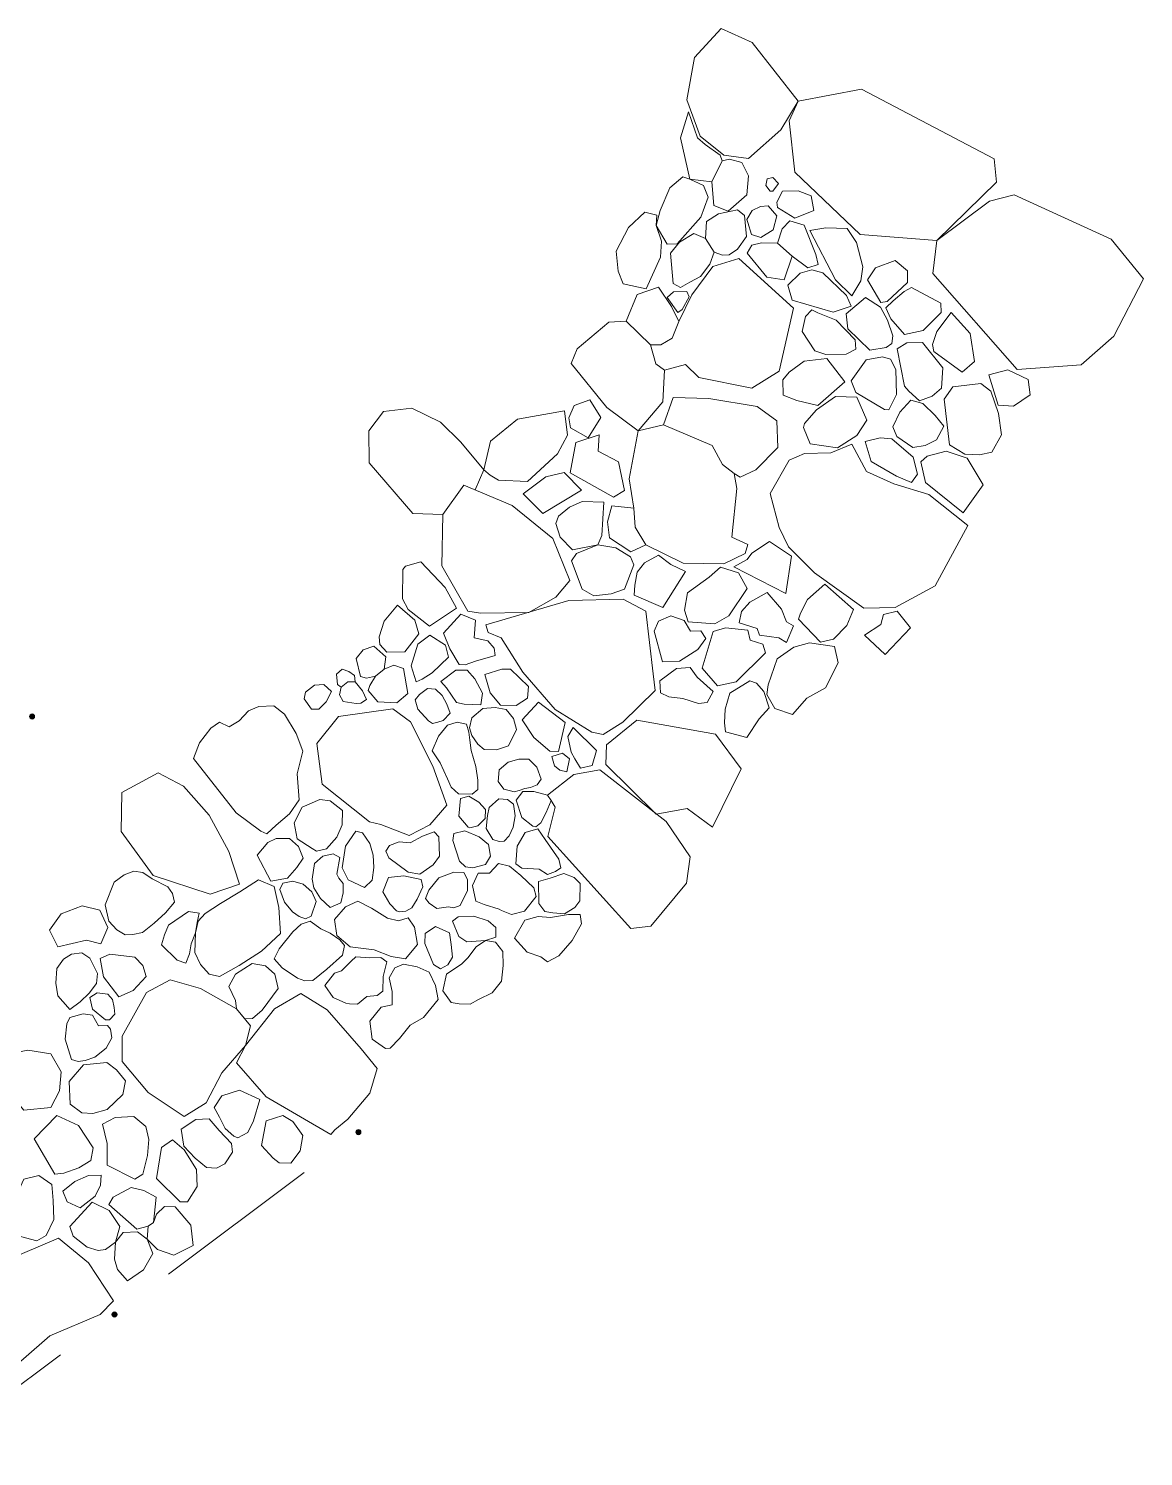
# Model space of a CAD drawing. Header units: metres. Extents: x -10443 to -4073, y -33280 to -26846.
# Drawn here: x -7345.62 to -7342.329, y -29053.8 to -29049.586 of the extents above; entities that cross this region are included whole.
import ezdxf

# ---------------------------------------------------------------- set-up
doc = ezdxf.new("R2010")
doc.units = ezdxf.units.M
doc.header["$MEASUREMENT"] = 0
doc.linetypes.add('CONTINUOUS_1', pattern=[0])
doc.linetypes.add('CONTINUOUS_2', pattern=[0])
doc.layers.add('園路', color=241, linetype='CONTINUOUS_2', lineweight=18)
doc.layers.add('石', color=241, linetype='CONTINUOUS_2', lineweight=18)

msp = doc.modelspace()

# ---------------------------------------------------------------- hatches: boundary and pattern name
at = {"layer": '園路', "linetype": 'CONTINUOUS_1', "lineweight": 18}
for points in [[(-7345.6018, -29051.6163, 1), (-7345.6168, -29051.6163, 1)], [(-7344.6388, -29052.8428, 1), (-7344.6538, -29052.8428, 1)], [(-7345.3586, -29053.3811, 1), (-7345.3736, -29053.3811, 1)]]:
    msp.add_hatch(color=256, dxfattribs=at).paths.add_polyline_path(points, flags=0)

# ---------------------------------------------------------------- linework, layer by layer
for p, q in [((-7344.806, -29052.9622), (-7345.2064, -29053.2617)), ((-7345.5258, -29053.5005), (-7345.9262, -29053.7999))]:
    msp.add_line(p, q, dxfattribs=at)
for centre in [(-7345.6093, -29051.6163), (-7344.6463, -29052.8428), (-7345.3661, -29053.3811)]:
    msp.add_circle(centre, 0.0075, dxfattribs=at)
at = {"layer": '石', "linetype": 'CONTINUOUS_2', "lineweight": 18, "flags": 128}
for points in [[(-7343.6544, -29049.6714), (-7343.5752, -29049.5861), (-7343.484, -29049.6274), (-7343.348, -29049.8007), (-7343.3998, -29049.885), (-7343.4952, -29049.9698), (-7343.5678, -29049.96), (-7343.6371, -29049.9035), (-7343.6765, -29049.7967), (-7343.6544, -29049.6714)], [(-7343.348, -29049.8007), (-7343.3754, -29049.8587), (-7343.3578, -29050.0094), (-7343.165, -29050.1943), (-7342.9393, -29050.2112), (-7342.7626, -29050.0398), (-7342.7696, -29049.9703), (-7343.1612, -29049.7648), (-7343.348, -29049.8007)], [(-7343.6718, -29049.8322), (-7343.6961, -29049.9081), (-7343.668, -29050.0301), (-7343.6027, -29050.0381), (-7343.5728, -29049.9764), (-7343.5784, -29049.9593), (-7343.6229, -29049.9287), (-7343.6456, -29049.9083), (-7343.6718, -29049.8322)], [(-7343.6027, -29050.0381), (-7343.5971, -29050.1084), (-7343.5552, -29050.1246), (-7343.4998, -29050.0771), (-7343.4949, -29050.0206), (-7343.5142, -29049.9813), (-7343.5515, -29049.9718), (-7343.5728, -29049.9764)], [(-7343.7674, -29050.1676), (-7343.7352, -29050.2222), (-7343.7055, -29050.2214), (-7343.6354, -29050.1427), (-7343.6137, -29050.0836), (-7343.6278, -29050.0494), (-7343.668, -29050.0301), (-7343.6888, -29050.0241), (-7343.7269, -29050.0561), (-7343.7555, -29050.123), (-7343.7674, -29050.1676)], [(-7343.4307, -29050.0662), (-7343.4227, -29050.0658), (-7343.4067, -29050.0433), (-7343.4234, -29050.0259), (-7343.44, -29050.0294), (-7343.4441, -29050.0495), (-7343.4307, -29050.0662)], [(-7343.4094, -29050.1142), (-7343.3579, -29050.1457), (-7343.302, -29050.1232), (-7343.3096, -29050.0793), (-7343.3485, -29050.0645), (-7343.3946, -29050.0661), (-7343.4115, -29050.0985), (-7343.4094, -29050.1142)], [(-7343.4969, -29050.1588), (-7343.486, -29050.1943), (-7343.4586, -29050.2027), (-7343.4225, -29050.1801), (-7343.4117, -29050.1389), (-7343.4368, -29050.109), (-7343.4598, -29050.1115), (-7343.4843, -29050.123), (-7343.4996, -29050.1498), (-7343.4969, -29050.1588)], [(-7342.9393, -29050.2112), (-7342.9507, -29050.3092), (-7342.7025, -29050.5923), (-7342.5129, -29050.5781), (-7342.4172, -29050.4942), (-7342.3294, -29050.3251), (-7342.4247, -29050.2072), (-7342.7112, -29050.0764), (-7342.7839, -29050.0951), (-7342.9393, -29050.2112)], [(-7343.8644, -29050.339), (-7343.7974, -29050.354), (-7343.7551, -29050.2609), (-7343.752, -29050.2133), (-7343.7674, -29050.1676), (-7343.7659, -29050.1369), (-7343.8004, -29050.1282), (-7343.8493, -29050.1735), (-7343.8851, -29050.2433), (-7343.8794, -29050.3024), (-7343.8644, -29050.339)], [(-7343.6215, -29050.2054), (-7343.6188, -29050.1556), (-7343.5832, -29050.1327), (-7343.5277, -29050.1211), (-7343.5064, -29050.1381), (-7343.5009, -29050.1996), (-7343.527, -29050.2373), (-7343.5518, -29050.2539), (-7343.5721, -29050.2546), (-7343.596, -29050.2458)], [(-7343.3665, -29050.2576), (-7343.3198, -29050.2922), (-7343.289, -29050.2821), (-7343.2959, -29050.2533), (-7343.331, -29050.1665), (-7343.3734, -29050.1534), (-7343.396, -29050.1771), (-7343.4093, -29050.2197)], [(-7343.7174, -29050.3382), (-7343.7255, -29050.2487), (-7343.6988, -29050.2168), (-7343.6567, -29050.1909), (-7343.6215, -29050.2054), (-7343.596, -29050.2458), (-7343.6088, -29050.2817), (-7343.637, -29050.3179), (-7343.6681, -29050.3346), (-7343.6957, -29050.3504), (-7343.7174, -29050.3382)], [(-7343.1904, -29050.3753), (-7343.2383, -29050.3275), (-7343.3135, -29050.1817), (-7343.2667, -29050.1739), (-7343.2037, -29050.1759), (-7343.1766, -29050.2176), (-7343.1572, -29050.2893), (-7343.1634, -29050.3307), (-7343.1904, -29050.3753)], [(-7343.4991, -29050.2494), (-7343.4412, -29050.3202), (-7343.3897, -29050.3273), (-7343.3665, -29050.2576), (-7343.4093, -29050.2197), (-7343.4562, -29050.2181), (-7343.485, -29050.225), (-7343.4991, -29050.2494)], [(-7343.7426, -29050.5946), (-7343.6804, -29050.577), (-7343.6411, -29050.6163), (-7343.4849, -29050.6471), (-7343.4045, -29050.5969), (-7343.3626, -29050.4109), (-7343.5232, -29050.2645), (-7343.6005, -29050.2885), (-7343.6624, -29050.3719), (-7343.7001, -29050.4506)], [(-7343.1046, -29050.3947), (-7343.1437, -29050.3281), (-7343.1206, -29050.292), (-7343.0618, -29050.2709), (-7343.0252, -29050.3009), (-7343.0259, -29050.335), (-7343.0855, -29050.3913), (-7343.1046, -29050.3947)], [(-7343.3789, -29050.3434), (-7343.3657, -29050.3873), (-7343.2449, -29050.4226), (-7343.1921, -29050.405), (-7343.2056, -29050.3739), (-7343.2758, -29050.3072), (-7343.3083, -29050.2983), (-7343.3425, -29050.3082), (-7343.3789, -29050.3434)], [(-7343.8563, -29050.4497), (-7343.8238, -29050.3706), (-7343.7603, -29050.3488), (-7343.7218, -29050.406), (-7343.7001, -29050.4506), (-7343.7198, -29050.5001), (-7343.7539, -29050.5193), (-7343.7838, -29050.5193)], [(-7343.7039, -29050.4242), (-7343.7347, -29050.38), (-7343.7167, -29050.3628), (-7343.6774, -29050.3622), (-7343.6696, -29050.3777), (-7343.6905, -29050.4152), (-7343.7039, -29050.4242)], [(-7343.0894, -29050.4103), (-7343.0751, -29050.4423), (-7343.0348, -29050.4891), (-7342.9791, -29050.4769), (-7342.926, -29050.424), (-7342.9276, -29050.396), (-7343.0141, -29050.3503), (-7343.0356, -29050.3621), (-7343.0677, -29050.39), (-7343.0894, -29050.4103)], [(-7343.0883, -29050.5277), (-7343.1367, -29050.5349), (-7343.2019, -29050.4722), (-7343.2065, -29050.428), (-7343.1499, -29050.3794), (-7343.1057, -29050.4083), (-7343.0852, -29050.4466), (-7343.0693, -29050.4929), (-7343.0724, -29050.5154), (-7343.0883, -29050.5277)], [(-7344.0001, -29050.5311), (-7344.0184, -29050.5748), (-7343.9128, -29050.7044), (-7343.8205, -29050.7732), (-7343.7481, -29050.6872), (-7343.7426, -29050.5946), (-7343.7682, -29050.5753), (-7343.7838, -29050.5193), (-7343.8563, -29050.4497), (-7343.907, -29050.453), (-7344.0001, -29050.5311)], [(-7343.3362, -29050.4804), (-7343.2994, -29050.5374), (-7343.267, -29050.548), (-7343.2063, -29050.5473), (-7343.1777, -29050.5327), (-7343.1804, -29050.5051), (-7343.2359, -29050.4465), (-7343.2903, -29050.4246), (-7343.3084, -29050.4162), (-7343.3264, -29050.436), (-7343.3362, -29050.4804)], [(-7342.9475, -29050.5389), (-7342.8648, -29050.5999), (-7342.828, -29050.569), (-7342.8412, -29050.4858), (-7342.8964, -29050.4238), (-7342.9389, -29050.4799), (-7342.9517, -29050.5189), (-7342.9475, -29050.5389)], [(-7343.0342, -29050.6415), (-7343.0561, -29050.5311), (-7343.0272, -29050.5131), (-7342.9819, -29050.5128), (-7342.921, -29050.5873), (-7342.9254, -29050.6476), (-7342.953, -29050.6708), (-7342.9901, -29050.6846), (-7343.0218, -29050.6562), (-7343.0342, -29050.6415)], [(-7343.3932, -29050.6225), (-7343.3927, -29050.6681), (-7343.3519, -29050.6842), (-7343.2906, -29050.6987), (-7343.2104, -29050.6282), (-7343.2636, -29050.5598), (-7343.3303, -29050.5676), (-7343.3753, -29050.6001), (-7343.3932, -29050.6225)], [(-7343.0935, -29050.7103), (-7343.1779, -29050.6597), (-7343.192, -29050.6254), (-7343.1473, -29050.5638), (-7343.0993, -29050.5549), (-7343.0755, -29050.5621), (-7343.0605, -29050.5925), (-7343.0577, -29050.6656), (-7343.0805, -29050.7109), (-7343.0935, -29050.7103)], [(-7342.758, -29050.6973), (-7342.7861, -29050.6077), (-7342.7293, -29050.593), (-7342.6694, -29050.6213), (-7342.664, -29050.667), (-7342.713, -29050.7003), (-7342.758, -29050.6973)], [(-7342.9015, -29050.8145), (-7342.9171, -29050.6799), (-7342.8917, -29050.6429), (-7342.8097, -29050.6338), (-7342.7801, -29050.656), (-7342.7576, -29050.7221), (-7342.7487, -29050.7852), (-7342.777, -29050.8357), (-7342.8136, -29050.8444), (-7342.8562, -29050.8424), (-7342.9015, -29050.8145)], [(-7344.0203, -29050.7643), (-7343.9682, -29050.7939), (-7343.931, -29050.7334), (-7343.9635, -29050.6821), (-7344.0099, -29050.698), (-7344.0251, -29050.7348), (-7344.0203, -29050.7643)], [(-7343.7457, -29050.7554), (-7343.7176, -29050.6753), (-7343.6119, -29050.6777), (-7343.4693, -29050.7015), (-7343.4116, -29050.7442), (-7343.4087, -29050.8224), (-7343.4737, -29050.8885), (-7343.5195, -29050.9101), (-7343.5373, -29050.8989)], [(-7343.3322, -29050.7637), (-7343.313, -29050.8115), (-7343.232, -29050.8231), (-7343.1748, -29050.7866), (-7343.1457, -29050.7413), (-7343.1757, -29050.6743), (-7343.2382, -29050.6723), (-7343.2946, -29050.7112), (-7343.3295, -29050.752), (-7343.3322, -29050.7637)], [(-7343.0098, -29050.8221), (-7343.0574, -29050.7898), (-7343.0686, -29050.7615), (-7343.0486, -29050.718), (-7343.0156, -29050.6824), (-7342.9805, -29050.6923), (-7342.9444, -29050.7279), (-7342.9181, -29050.7593), (-7342.9404, -29050.8), (-7342.9735, -29050.8168), (-7343.0098, -29050.8221)], [(-7344.3967, -29051.02), (-7344.4853, -29051.0176), (-7344.6145, -29050.8679), (-7344.6158, -29050.7736), (-7344.5723, -29050.7159), (-7344.4888, -29050.7059), (-7344.4041, -29050.7479), (-7344.3439, -29050.807), (-7344.276, -29050.8879), (-7344.3017, -29050.9474)], [(-7344.276, -29050.8879), (-7344.2566, -29050.8034), (-7344.1764, -29050.7392), (-7344.0381, -29050.7143), (-7344.0296, -29050.7857), (-7344.0583, -29050.8413), (-7344.1469, -29050.9229), (-7344.2331, -29050.9188), (-7344.2574, -29050.9036), (-7344.276, -29050.8879)], [(-7344.0041, -29050.8073), (-7344.0211, -29050.8969), (-7343.8929, -29050.9685), (-7343.8611, -29050.9491), (-7343.8782, -29050.865), (-7343.9386, -29050.8329), (-7343.9356, -29050.7854), (-7344.0041, -29050.8073)], [(-7343.8205, -29050.7732), (-7343.8467, -29050.9145), (-7343.8338, -29051.0016), (-7343.8296, -29051.0577), (-7343.7976, -29051.1095), (-7343.6875, -29051.1642), (-7343.5675, -29051.1661), (-7343.5044, -29051.1352), (-7343.497, -29051.1091), (-7343.5446, -29051.0873), (-7343.5292, -29050.9434), (-7343.5373, -29050.8989), (-7343.572, -29050.8725), (-7343.6019, -29050.8169), (-7343.7457, -29050.7554), (-7343.8205, -29050.7732)], [(-7343.3752, -29050.8595), (-7343.4312, -29050.9583), (-7343.4041, -29051.0581), (-7343.3771, -29051.1155), (-7343.3005, -29051.1927), (-7343.1546, -29051.2964), (-7343.0621, -29051.2943), (-7342.9438, -29051.2303), (-7342.8476, -29051.053), (-7342.9625, -29050.9609), (-7343.0662, -29050.9301), (-7343.1462, -29050.8936), (-7343.1904, -29050.8128), (-7343.2516, -29050.8382), (-7343.3299, -29050.8404), (-7343.3752, -29050.8595)], [(-7343.1502, -29050.8043), (-7343.1332, -29050.8633), (-7343.0585, -29050.9074), (-7343.0139, -29050.9255), (-7342.9965, -29050.9014), (-7343.0085, -29050.8508), (-7343.0716, -29050.7969), (-7343.1066, -29050.7938), (-7343.1502, -29050.8043)], [(-7342.9864, -29050.8647), (-7342.973, -29050.9257), (-7342.8612, -29051.0152), (-7342.8021, -29050.9321), (-7342.8499, -29050.8539), (-7342.9119, -29050.8336), (-7342.9679, -29050.8481), (-7342.9864, -29050.8647)], [(-7344.1597, -29050.9588), (-7344.1022, -29051.0174), (-7343.988, -29050.9488), (-7344.0392, -29050.8965), (-7344.0927, -29050.9089), (-7344.1597, -29050.9588)], [(-7344.3236, -29051.3051), (-7344.4003, -29051.1715), (-7344.3967, -29051.02), (-7344.3352, -29050.9332), (-7344.1926, -29050.9937), (-7344.0723, -29051.0907), (-7344.0226, -29051.2153), (-7344.0633, -29051.2641), (-7344.143, -29051.309), (-7344.2856, -29051.3113), (-7344.3236, -29051.3051)], [(-7344.0632, -29051.0464), (-7344.0508, -29051.0873), (-7344.0142, -29051.1247), (-7343.9393, -29051.1095), (-7343.9274, -29051.0822), (-7343.9222, -29050.9836), (-7343.9857, -29050.9814), (-7344.0231, -29050.9981), (-7344.0556, -29051.0254), (-7344.0632, -29051.0464)], [(-7343.9052, -29051.0887), (-7343.8422, -29051.1301), (-7343.7976, -29051.1095), (-7343.8296, -29051.0577), (-7343.8338, -29051.0016), (-7343.8986, -29050.9942), (-7343.9108, -29051.0421), (-7343.9052, -29051.0887)], [(-7343.9855, -29051.2404), (-7344.0175, -29051.1573), (-7344.0025, -29051.1353), (-7343.9393, -29051.1095), (-7343.8866, -29051.1187), (-7343.8427, -29051.1447), (-7343.8334, -29051.1683), (-7343.8608, -29051.2405), (-7343.9002, -29051.2547), (-7343.9513, -29051.2599), (-7343.9855, -29051.2404)], [(-7343.5379, -29051.1748), (-7343.3847, -29051.2537), (-7343.3677, -29051.143), (-7343.4328, -29051.1003), (-7343.4848, -29051.1344), (-7343.4984, -29051.1532), (-7343.5379, -29051.1748)], [(-7344.515, -29051.1821), (-7344.5163, -29051.2691), (-7344.4997, -29051.3001), (-7344.4362, -29051.3495), (-7344.3564, -29051.2962), (-7344.3898, -29051.2352), (-7344.4617, -29051.1594), (-7344.5073, -29051.1725), (-7344.515, -29051.1821)], [(-7343.8327, -29051.2578), (-7343.7482, -29051.2948), (-7343.6808, -29051.1879), (-7343.724, -29051.1676), (-7343.7604, -29051.1405), (-7343.8016, -29051.1625), (-7343.824, -29051.1908), (-7343.8307, -29051.2289), (-7343.8327, -29051.2578)], [(-7343.6733, -29051.3366), (-7343.5947, -29051.3429), (-7343.5528, -29051.3193), (-7343.499, -29051.2385), (-7343.5245, -29051.1919), (-7343.5772, -29051.1753), (-7343.6111, -29051.2048), (-7343.6749, -29051.2511), (-7343.684, -29051.3027), (-7343.6733, -29051.3366)], [(-7343.3475, -29051.3292), (-7343.2823, -29051.397), (-7343.2445, -29051.3884), (-7343.2045, -29051.3475), (-7343.185, -29051.3008), (-7343.2701, -29051.2255), (-7343.3208, -29051.2712), (-7343.3419, -29051.3109), (-7343.3475, -29051.3292)], [(-7344.5626, -29051.4268), (-7344.5095, -29051.4251), (-7344.4679, -29051.3724), (-7344.4797, -29051.3321), (-7344.5305, -29051.2878), (-7344.5705, -29051.335), (-7344.5848, -29051.3815), (-7344.5828, -29051.4039), (-7344.5626, -29051.4268)], [(-7344.2637, -29051.368), (-7344.2252, -29051.3838), (-7344.1606, -29051.4858), (-7344.0654, -29051.5955), (-7343.9571, -29051.6628), (-7343.9235, -29051.6691), (-7343.8662, -29051.6326), (-7343.7708, -29051.5394), (-7343.7758, -29051.4907), (-7343.7976, -29051.3058), (-7343.8645, -29051.2698), (-7344.0249, -29051.2736), (-7344.2697, -29051.3457), (-7344.2637, -29051.368)], [(-7343.5221, -29051.3396), (-7343.4689, -29051.3568), (-7343.4627, -29051.3767), (-7343.4059, -29051.3845), (-7343.3831, -29051.3979), (-7343.3617, -29051.3485), (-7343.3823, -29051.3365), (-7343.3978, -29051.2992), (-7343.4397, -29051.2506), (-7343.4906, -29051.2786), (-7343.5157, -29051.306), (-7343.5221, -29051.3396)], [(-7344.3952, -29051.3708), (-7344.3436, -29051.3142), (-7344.3003, -29051.3324), (-7344.3041, -29051.3837), (-7344.2643, -29051.3929), (-7344.2457, -29051.415), (-7344.2426, -29051.4361), (-7344.301, -29051.4531), (-7344.3316, -29051.464), (-7344.3493, -29051.4629), (-7344.3761, -29051.4169), (-7344.3952, -29051.3708)], [(-7343.7491, -29051.4547), (-7343.7737, -29051.3643), (-7343.7608, -29051.3347), (-7343.7242, -29051.3196), (-7343.6849, -29051.3328), (-7343.666, -29051.364), (-7343.6358, -29051.3638), (-7343.6213, -29051.3862), (-7343.6446, -29051.4183), (-7343.6983, -29051.4529), (-7343.7491, -29051.4547)], [(-7343.1527, -29051.3758), (-7343.0917, -29051.4335), (-7343.0165, -29051.3547), (-7343.056, -29051.3051), (-7343.0967, -29051.3152), (-7343.1044, -29051.3447), (-7343.1527, -29051.3758)], [(-7344.4762, -29051.5135), (-7344.4903, -29051.4667), (-7344.4705, -29051.4029), (-7344.4352, -29051.3764), (-7344.3894, -29051.406), (-7344.3799, -29051.441), (-7344.4289, -29051.4874), (-7344.4579, -29051.5065), (-7344.4762, -29051.5135)], [(-7343.6318, -29051.4735), (-7343.5862, -29051.5253), (-7343.5311, -29051.5136), (-7343.4444, -29051.4284), (-7343.4524, -29051.4026), (-7343.4896, -29051.3908), (-7343.4966, -29051.3612), (-7343.5632, -29051.3542), (-7343.5996, -29051.3658), (-7343.6318, -29051.4735)], [(-7344.64, -29051.498), (-7344.653, -29051.445), (-7344.6326, -29051.4195), (-7344.6009, -29051.4086), (-7344.5649, -29051.4402), (-7344.5698, -29051.4768), (-7344.5955, -29051.4973), (-7344.6228, -29051.5035), (-7344.64, -29051.498)], [(-7343.4409, -29051.5511), (-7343.4173, -29051.5931), (-7343.3652, -29051.6101), (-7343.3229, -29051.562), (-7343.2678, -29051.5315), (-7343.2306, -29051.4574), (-7343.2412, -29051.4097), (-7343.3154, -29051.3987), (-7343.361, -29051.4118), (-7343.4101, -29051.4456), (-7343.4367, -29051.5225), (-7343.4409, -29051.5511)], [(-7344.6969, -29051.53), (-7344.7081, -29051.5216), (-7344.7106, -29051.4913), (-7344.6945, -29051.4767), (-7344.6746, -29051.483), (-7344.6574, -29051.4948), (-7344.6557, -29051.5143)], [(-7344.6175, -29051.5398), (-7344.5885, -29051.5731), (-7344.5324, -29051.5763), (-7344.5003, -29051.5484), (-7344.5132, -29051.4744), (-7344.5414, -29051.4645), (-7344.5698, -29051.4768), (-7344.5955, -29051.4973), (-7344.6127, -29051.5243), (-7344.6175, -29051.5398)], [(-7344.4027, -29051.5125), (-7344.3588, -29051.4799), (-7344.3252, -29051.48), (-7344.3023, -29051.5048), (-7344.2804, -29051.5471), (-7344.2851, -29051.5814), (-7344.3339, -29051.5794), (-7344.3563, -29051.5752), (-7344.3867, -29051.5315), (-7344.4027, -29051.5125)], [(-7344.2577, -29051.5469), (-7344.2729, -29051.4926), (-7344.2231, -29051.477), (-7344.1975, -29051.4764), (-7344.1439, -29051.5278), (-7344.1468, -29051.5617), (-7344.1807, -29051.5838), (-7344.2267, -29051.5826), (-7344.2577, -29051.5469)], [(-7343.7549, -29051.5464), (-7343.7563, -29051.511), (-7343.707, -29051.4749), (-7343.6675, -29051.4721), (-7343.646, -29051.5002), (-7343.5997, -29051.5429), (-7343.6167, -29051.575), (-7343.6426, -29051.5779), (-7343.6886, -29051.5631), (-7343.7297, -29051.5578), (-7343.7549, -29051.5464)], [(-7344.7851, -29051.5946), (-7344.8058, -29051.5638), (-7344.8023, -29051.5442), (-7344.7761, -29051.5242), (-7344.7486, -29051.5221), (-7344.7253, -29051.5424), (-7344.7411, -29051.5734), (-7344.7634, -29051.5943), (-7344.7851, -29051.5946)], [(-7344.6533, -29051.5783), (-7344.6909, -29051.5721), (-7344.7023, -29051.5523), (-7344.6969, -29051.53), (-7344.6778, -29051.514), (-7344.6557, -29051.5143), (-7344.634, -29051.5401), (-7344.622, -29051.5656), (-7344.6389, -29051.5767), (-7344.6533, -29051.5783)], [(-7344.4392, -29051.6289), (-7344.4708, -29051.5947), (-7344.4783, -29051.5674), (-7344.4662, -29051.551), (-7344.4427, -29051.5341), (-7344.4185, -29051.5354), (-7344.3989, -29051.5546), (-7344.3852, -29051.5801), (-7344.3758, -29051.6064), (-7344.3963, -29051.6285), (-7344.4115, -29051.6329), (-7344.4278, -29051.6368), (-7344.4392, -29051.6289)], [(-7343.5633, -29051.6611), (-7343.4994, -29051.6787), (-7343.4632, -29051.6232), (-7343.4336, -29051.5911), (-7343.4493, -29051.5424), (-7343.4711, -29051.5177), (-7343.491, -29051.5114), (-7343.5499, -29051.5473), (-7343.5638, -29051.5945), (-7343.5656, -29051.6348), (-7343.5633, -29051.6611)], [(-7344.9339, -29051.9543), (-7345.0074, -29051.9008), (-7345.1327, -29051.7406), (-7345.115, -29051.6936), (-7345.0815, -29051.6502), (-7345.0565, -29051.6334), (-7345.0281, -29051.6465), (-7344.9977, -29051.6294), (-7344.9701, -29051.5999), (-7344.9397, -29051.5863), (-7344.8958, -29051.5844), (-7344.8646, -29051.6092), (-7344.8294, -29051.6669), (-7344.81, -29051.7183), (-7344.8265, -29051.7852), (-7344.8211, -29051.8624), (-7344.8494, -29051.9036), (-7344.8888, -29051.9373), (-7344.9164, -29051.9626), (-7344.9339, -29051.9543)], [(-7344.1633, -29051.6257), (-7344.1149, -29051.5736), (-7344.0359, -29051.634), (-7344.0559, -29051.72), (-7344.0809, -29051.7189), (-7344.1286, -29051.6783), (-7344.1633, -29051.6257)], [(-7344.6139, -29051.9269), (-7344.7528, -29051.8157), (-7344.7687, -29051.6955), (-7344.7046, -29051.6166), (-7344.5446, -29051.5939), (-7344.4924, -29051.6317), (-7344.4261, -29051.7631), (-7344.3849, -29051.8777), (-7344.4353, -29051.9357), (-7344.4962, -29051.9679), (-7344.5804, -29051.935), (-7344.6139, -29051.9269)], [(-7344.2942, -29051.6975), (-7344.2746, -29051.7135), (-7344.2388, -29051.7149), (-7344.203, -29051.7026), (-7344.1794, -29051.6546), (-7344.1886, -29051.6225), (-7344.2101, -29051.5955), (-7344.2426, -29051.5893), (-7344.2794, -29051.5929), (-7344.3113, -29051.6197), (-7344.3179, -29051.6493), (-7344.3114, -29051.6721), (-7344.2942, -29051.6975)], [(-7343.9142, -29051.7003), (-7343.9159, -29051.758), (-7343.767, -29051.9043), (-7343.6755, -29051.8873), (-7343.6013, -29051.9433), (-7343.5167, -29051.7708), (-7343.5926, -29051.6679), (-7343.8248, -29051.6271), (-7343.9142, -29051.7003)], [(-7344.3267, -29051.6389), (-7344.3546, -29051.633), (-7344.3828, -29051.6419), (-7344.4101, -29051.6743), (-7344.4281, -29051.7177), (-7344.4045, -29051.7534), (-7344.3829, -29051.8002), (-7344.3726, -29051.825), (-7344.3509, -29051.8446), (-7344.3101, -29051.8459), (-7344.2935, -29051.832), (-7344.2939, -29051.804), (-7344.2994, -29051.7637), (-7344.3136, -29051.7169), (-7344.3177, -29051.6858), (-7344.3202, -29051.6628), (-7344.3267, -29051.6389)], [(-7344.0077, -29051.7413), (-7343.9912, -29051.7683), (-7343.9564, -29051.7611), (-7343.9434, -29051.7167), (-7344.0127, -29051.6492), (-7344.0281, -29051.6757), (-7344.0179, -29051.7216), (-7344.0077, -29051.7413)], [(-7344.1974, -29051.836), (-7344.2174, -29051.8305), (-7344.2336, -29051.8078), (-7344.2303, -29051.7735), (-7344.2047, -29051.7507), (-7344.1725, -29051.7425), (-7344.1433, -29051.7424), (-7344.1198, -29051.7653), (-7344.107, -29051.8014), (-7344.1191, -29051.8178), (-7344.1388, -29051.8259), (-7344.1554, -29051.8287), (-7344.1714, -29051.8345), (-7344.1866, -29051.8388), (-7344.1974, -29051.836)], [(-7344.0676, -29051.7622), (-7344.0754, -29051.7342), (-7344.0438, -29051.7245), (-7344.0231, -29051.7416), (-7344.031, -29051.7797), (-7344.0521, -29051.7744), (-7344.0676, -29051.7622)], [(-7345.0833, -29052.1404), (-7345.2523, -29052.085), (-7345.3467, -29051.9557), (-7345.3443, -29051.8406), (-7345.2374, -29051.7827), (-7345.1621, -29051.8219), (-7345.0869, -29051.9073), (-7345.029, -29052.0142), (-7344.9972, -29052.1107), (-7345.0833, -29052.1404)], [(-7343.9341, -29051.7735), (-7344.0106, -29051.7877), (-7344.0886, -29051.848), (-7344.0774, -29051.8637), (-7344.0651, -29051.8837), (-7344.0869, -29051.9701), (-7343.8419, -29052.2421), (-7343.7827, -29052.2353), (-7343.6781, -29052.1078), (-7343.6674, -29052.0307), (-7343.738, -29051.9266), (-7343.9341, -29051.7735)], [(-7344.1311, -29051.9395), (-7344.1635, -29051.9143), (-7344.1802, -29051.8627), (-7344.1609, -29051.8375), (-7344.1283, -29051.838), (-7344.0886, -29051.848), (-7344.0774, -29051.8637), (-7344.0924, -29051.9), (-7344.1083, -29051.9301), (-7344.1222, -29051.9418), (-7344.1311, -29051.9395)], [(-7344.7831, -29052.0054), (-7344.8274, -29051.9776), (-7344.8357, -29051.9302), (-7344.8118, -29051.8839), (-7344.7603, -29051.8616), (-7344.7292, -29051.8649), (-7344.6936, -29051.8937), (-7344.6945, -29051.9363), (-7344.7096, -29051.972), (-7344.7405, -29052.0063), (-7344.7696, -29052.014), (-7344.7831, -29052.0054)], [(-7344.3224, -29051.9429), (-7344.3499, -29051.9101), (-7344.3449, -29051.8578), (-7344.32, -29051.8509), (-7344.2909, -29051.869), (-7344.2707, -29051.8905), (-7344.2719, -29051.9173), (-7344.2939, -29051.9386), (-7344.3173, -29051.9449), (-7344.3224, -29051.9429)], [(-7344.2308, -29051.9847), (-7344.2493, -29051.9793), (-7344.2692, -29051.9472), (-7344.2651, -29051.9088), (-7344.2604, -29051.8846), (-7344.2316, -29051.8597), (-7344.2063, -29051.8616), (-7344.1885, -29051.8753), (-7344.184, -29051.9098), (-7344.1895, -29051.9424), (-7344.2012, -29051.9683), (-7344.2159, -29051.9841), (-7344.2308, -29051.9847)], [(-7344.6286, -29052.1209), (-7344.6768, -29052.0984), (-7344.6942, -29052.0627), (-7344.6846, -29051.9992), (-7344.654, -29051.9547), (-7344.6344, -29051.9592), (-7344.6127, -29051.9913), (-7344.6027, -29052.0258), (-7344.6007, -29052.0618), (-7344.6057, -29052.0995), (-7344.6286, -29052.1209)], [(-7344.5561, -29052.0332), (-7344.4991, -29052.0761), (-7344.4647, -29052.0814), (-7344.4255, -29052.0541), (-7344.4065, -29052.0284), (-7344.4087, -29051.9709), (-7344.423, -29051.9564), (-7344.4575, -29051.9693), (-7344.4931, -29051.9894), (-7344.5258, -29051.9861), (-7344.554, -29051.9965), (-7344.5654, -29052.0138), (-7344.5561, -29052.0332)], [(-7344.3474, -29052.0434), (-7344.3678, -29051.9824), (-7344.3641, -29051.9611), (-7344.3323, -29051.9532), (-7344.2898, -29051.9714), (-7344.2618, -29051.9939), (-7344.2568, -29052.0281), (-7344.2708, -29052.0531), (-7344.3085, -29052.0631), (-7344.3302, -29052.0597), (-7344.3474, -29052.0434)], [(-7344.1127, -29052.0672), (-7344.164, -29052.0634), (-7344.1815, -29052.0509), (-7344.1777, -29051.9988), (-7344.1541, -29051.9588), (-7344.1171, -29051.948), (-7344.0948, -29051.9795), (-7344.0551, -29052.0377), (-7344.0489, -29052.0625), (-7344.0647, -29052.0737), (-7344.0879, -29052.0826), (-7344.1127, -29052.0672)], [(-7344.9049, -29052.1024), (-7344.9454, -29052.0254), (-7344.9137, -29051.9883), (-7344.8893, -29051.9762), (-7344.8495, -29051.9763), (-7344.8231, -29052.0002), (-7344.8095, -29052.0339), (-7344.8279, -29052.0619), (-7344.8557, -29052.0936), (-7344.9049, -29052.1024)], [(-7344.7095, -29052.0819), (-7344.7006, -29052.0326), (-7344.7207, -29052.0211), (-7344.751, -29052.0287), (-7344.7757, -29052.0505), (-7344.7825, -29052.096), (-7344.7774, -29052.1221), (-7344.7585, -29052.1534), (-7344.73, -29052.1798), (-7344.6981, -29052.1666), (-7344.6909, -29052.1365), (-7344.6908, -29052.1092), (-7344.7042, -29052.0932), (-7344.7095, -29052.0819)], [(-7344.2303, -29052.1845), (-7344.2752, -29052.1709), (-7344.2994, -29052.1615), (-7344.3093, -29052.1153), (-7344.2924, -29052.0788), (-7344.2592, -29052.0784), (-7344.233, -29052.0504), (-7344.2003, -29052.0583), (-7344.167, -29052.0857), (-7344.1287, -29052.122), (-7344.1218, -29052.1474), (-7344.1562, -29052.1907), (-7344.1946, -29052.201), (-7344.2236, -29052.1891), (-7344.2303, -29052.1845)], [(-7345.3596, -29052.2462), (-7345.3831, -29052.2206), (-7345.3933, -29052.1718), (-7345.3666, -29052.1055), (-7345.3374, -29052.0837), (-7345.3087, -29052.0722), (-7345.2821, -29052.0764), (-7345.2549, -29052.0955), (-7345.2091, -29052.1192), (-7345.1952, -29052.1383), (-7345.1891, -29052.1639), (-7345.2159, -29052.1961), (-7345.2492, -29052.2262), (-7345.2832, -29052.254), (-7345.3117, -29052.2591), (-7345.335, -29052.2605), (-7345.3596, -29052.2462)], [(-7344.5334, -29052.1899), (-7344.5536, -29052.1691), (-7344.574, -29052.1332), (-7344.5578, -29052.0917), (-7344.5118, -29052.0866), (-7344.4608, -29052.0975), (-7344.4562, -29052.1188), (-7344.473, -29052.1553), (-7344.4889, -29052.1805), (-7344.5065, -29052.1911), (-7344.5241, -29052.1926), (-7344.5334, -29052.1899)], [(-7344.3804, -29052.1779), (-7344.415, -29052.1832), (-7344.4371, -29052.1669), (-7344.4477, -29052.1534), (-7344.4379, -29052.1285), (-7344.4086, -29052.0927), (-7344.3646, -29052.0753), (-7344.3351, -29052.0771), (-7344.3244, -29052.0974), (-7344.3247, -29052.1312), (-7344.3357, -29052.153), (-7344.3462, -29052.1737), (-7344.3647, -29052.1808), (-7344.3804, -29052.1779)], [(-7344.0959, -29052.192), (-7344.1135, -29052.1677), (-7344.1143, -29052.1027), (-7344.0804, -29052.0932), (-7344.0401, -29052.0796), (-7344.0097, -29052.0917), (-7343.9922, -29052.1086), (-7343.9926, -29052.1604), (-7344.0072, -29052.1804), (-7344.0384, -29052.1982), (-7344.0727, -29052.1956), (-7344.0959, -29052.192)], [(-7345.1274, -29052.2551), (-7345.1294, -29052.3126), (-7345.1125, -29052.3486), (-7345.0865, -29052.3771), (-7345.0563, -29052.3832), (-7344.9977, -29052.3515), (-7344.9324, -29052.3086), (-7344.8763, -29052.2566), (-7344.8813, -29052.1798), (-7344.8945, -29052.1175), (-7344.9406, -29052.0983), (-7344.9965, -29052.134), (-7345.0534, -29052.1685), (-7345.0981, -29052.1977), (-7345.1187, -29052.2198), (-7345.1274, -29052.2551)], [(-7344.841, -29052.1923), (-7344.8642, -29052.1646), (-7344.8785, -29052.1263), (-7344.8689, -29052.1078), (-7344.84, -29052.1024), (-7344.8095, -29052.1113), (-7344.7841, -29052.134), (-7344.7707, -29052.1625), (-7344.7858, -29052.2056), (-7344.8024, -29052.2133), (-7344.8206, -29052.2066), (-7344.841, -29052.1923)], [(-7345.4482, -29052.2768), (-7345.5331, -29052.2963), (-7345.5583, -29052.2467), (-7345.5233, -29052.1985), (-7345.461, -29052.1745), (-7345.4096, -29052.188), (-7345.3859, -29052.2387), (-7345.4067, -29052.2869), (-7345.4482, -29052.2768)], [(-7344.7099, -29052.2624), (-7344.7167, -29052.2157), (-7344.6843, -29052.1781), (-7344.6481, -29052.1613), (-7344.6072, -29052.1814), (-7344.5602, -29052.2111), (-7344.5279, -29052.2196), (-7344.4992, -29052.2102), (-7344.4811, -29052.238), (-7344.4714, -29052.2895), (-7344.5075, -29052.3313), (-7344.5497, -29052.3248), (-7344.5998, -29052.305), (-7344.6702, -29052.296), (-7344.7099, -29052.2624)], [(-7345.1812, -29052.3358), (-7345.2277, -29052.2903), (-7345.2183, -29052.2608), (-7345.2071, -29052.2325), (-7345.1481, -29052.1922), (-7345.1166, -29052.1964), (-7345.1217, -29052.2245), (-7345.1274, -29052.2551), (-7345.1401, -29052.2874), (-7345.1446, -29052.317), (-7345.1554, -29052.3441), (-7345.1812, -29052.3358)], [(-7344.2709, -29052.2776), (-7344.3265, -29052.2812), (-7344.3496, -29052.265), (-7344.3684, -29052.2201), (-7344.3519, -29052.2073), (-7344.3051, -29052.2057), (-7344.2635, -29052.219), (-7344.2408, -29052.2386), (-7344.241, -29052.2671), (-7344.2709, -29052.2776)], [(-7344.108, -29052.3257), (-7344.1485, -29052.3116), (-7344.1855, -29052.27), (-7344.1547, -29052.2176), (-7344.1154, -29052.2063), (-7344.0788, -29052.2091), (-7344.0264, -29052.2008), (-7343.9919, -29052.2004), (-7343.9882, -29052.228), (-7344.0157, -29052.2776), (-7344.0545, -29052.3221), (-7344.0884, -29052.34), (-7344.108, -29052.3257)], [(-7344.8263, -29052.3883), (-7344.8715, -29052.3581), (-7344.8948, -29052.3316), (-7344.8802, -29052.3016), (-7344.8394, -29052.2516), (-7344.8152, -29052.2293), (-7344.7888, -29052.2207), (-7344.7566, -29052.2429), (-7344.7293, -29052.2556), (-7344.7014, -29052.2751), (-7344.6874, -29052.2917), (-7344.6928, -29052.3203), (-7344.7397, -29052.3617), (-7344.7808, -29052.3951), (-7344.8048, -29052.3964), (-7344.8263, -29052.3883)], [(-7344.4035, -29052.3605), (-7344.4241, -29052.3484), (-7344.45, -29052.2864), (-7344.449, -29052.2563), (-7344.4188, -29052.2362), (-7344.3771, -29052.2546), (-7344.3722, -29052.2892), (-7344.3686, -29052.326), (-7344.3826, -29052.3492), (-7344.4035, -29052.3605)], [(-7344.3729, -29052.4605), (-7344.3972, -29052.4254), (-7344.3867, -29052.3768), (-7344.3408, -29052.3466), (-7344.3233, -29052.3288), (-7344.2982, -29052.2962), (-7344.2709, -29052.2776), (-7344.2418, -29052.2824), (-7344.2197, -29052.3099), (-7344.2187, -29052.351), (-7344.2239, -29052.3973), (-7344.2514, -29052.4319), (-7344.2918, -29052.4511), (-7344.3164, -29052.4655), (-7344.3488, -29052.4644), (-7344.3729, -29052.4605)], [(-7345.5039, -29052.4744), (-7345.5333, -29052.4404), (-7345.5394, -29052.4032), (-7345.5359, -29052.3597), (-7345.517, -29052.3323), (-7345.4925, -29052.3177), (-7345.4625, -29052.314), (-7345.4391, -29052.3292), (-7345.416, -29052.375), (-7345.4188, -29052.4039), (-7345.4405, -29052.4328), (-7345.4676, -29052.4583), (-7345.4976, -29052.4807), (-7345.5039, -29052.4744)], [(-7345.3534, -29052.444), (-7345.3982, -29052.385), (-7345.4088, -29052.3302), (-7345.3795, -29052.3174), (-7345.306, -29052.3264), (-7345.2826, -29052.3515), (-7345.2725, -29052.3832), (-7345.3108, -29052.4247), (-7345.3534, -29052.444)], [(-7345.0086, -29052.4543), (-7345.0289, -29052.4127), (-7345.0092, -29052.3763), (-7344.9598, -29052.3453), (-7344.9205, -29052.3522), (-7344.893, -29052.3762), (-7344.8831, -29052.4192), (-7344.9302, -29052.4828), (-7344.9591, -29052.5071), (-7344.9814, -29052.508), (-7345.0055, -29052.4785), (-7345.0086, -29052.4543)], [(-7344.6836, -29052.462), (-7344.7203, -29052.4457), (-7344.7457, -29052.4104), (-7344.7168, -29052.3737), (-7344.6963, -29052.3669), (-7344.6676, -29052.3387), (-7344.6534, -29052.3257), (-7344.6121, -29052.3287), (-7344.5801, -29052.327), (-7344.5625, -29052.3405), (-7344.5731, -29052.384), (-7344.5746, -29052.4271), (-7344.5905, -29052.4394), (-7344.621, -29052.443), (-7344.6485, -29052.465), (-7344.6724, -29052.4641), (-7344.6836, -29052.462)], [(-7344.5666, -29052.5964), (-7344.6057, -29052.5684), (-7344.6125, -29052.5155), (-7344.5793, -29052.474), (-7344.5462, -29052.4672), (-7344.5467, -29052.4278), (-7344.5552, -29052.3878), (-7344.5384, -29052.3579), (-7344.5129, -29052.3471), (-7344.4726, -29052.3552), (-7344.4375, -29052.3708), (-7344.4182, -29052.41), (-7344.411, -29052.4511), (-7344.4538, -29052.5049), (-7344.4934, -29052.5276), (-7344.5247, -29052.5664), (-7344.5529, -29052.5953), (-7344.5666, -29052.5964)], [(-7345.1602, -29052.7969), (-7345.2667, -29052.726), (-7345.3433, -29052.6348), (-7345.3431, -29052.5592), (-7345.2717, -29052.4309), (-7345.2018, -29052.3935), (-7345.1118, -29052.4193), (-7345.0055, -29052.4785), (-7344.9651, -29052.5295), (-7344.9798, -29052.5868), (-7345.049, -29052.6682), (-7345.0951, -29052.7564), (-7345.1602, -29052.7969)], [(-7345.3928, -29052.5116), (-7345.4306, -29052.4798), (-7345.4386, -29052.4453), (-7345.4169, -29052.4313), (-7345.3861, -29052.4355), (-7345.3723, -29052.4518), (-7345.3675, -29052.475), (-7345.3651, -29052.4946), (-7345.3806, -29052.5111), (-7345.3928, -29052.5116)], [(-7344.7277, -29052.8497), (-7344.9187, -29052.7382), (-7345.0056, -29052.6383), (-7344.9798, -29052.5868), (-7344.8943, -29052.4789), (-7344.816, -29052.4337), (-7344.7382, -29052.4815), (-7344.6381, -29052.597), (-7344.5911, -29052.6549), (-7344.612, -29052.7274), (-7344.6776, -29052.8045), (-7344.7154, -29052.8362), (-7344.7277, -29052.8497)], [(-7345.4926, -29052.6289), (-7345.512, -29052.5683), (-7345.5069, -29052.5228), (-7345.498, -29052.5043), (-7345.4588, -29052.4936), (-7345.4306, -29052.4972), (-7345.4132, -29052.5288), (-7345.3866, -29052.528), (-7345.3781, -29052.539), (-7345.3742, -29052.5644), (-7345.391, -29052.5952), (-7345.4244, -29052.6219), (-7345.4522, -29052.6313), (-7345.4729, -29052.634), (-7345.4926, -29052.6289)], [(-7345.5536, -29052.7699), (-7345.6338, -29052.7782), (-7345.6907, -29052.7105), (-7345.7105, -29052.6447), (-7345.6887, -29052.6145), (-7345.6222, -29052.6011), (-7345.5539, -29052.6122), (-7345.5239, -29052.6648), (-7345.5288, -29052.7208), (-7345.5536, -29052.7699)], [(-7345.4628, -29052.7859), (-7345.4972, -29052.7598), (-7345.4999, -29052.693), (-7345.4573, -29052.6446), (-7345.3883, -29052.637), (-7345.3603, -29052.6591), (-7345.3332, -29052.6913), (-7345.3419, -29052.7316), (-7345.3876, -29052.7763), (-7345.4297, -29052.788), (-7345.4628, -29052.7859)], [(-7345.0557, -29052.7988), (-7345.072, -29052.7706), (-7345.049, -29052.7356), (-7344.9969, -29052.7191), (-7344.9372, -29052.7465), (-7344.9558, -29052.8092), (-7344.973, -29052.8436), (-7345.0024, -29052.8598), (-7345.0139, -29052.8548), (-7345.0392, -29052.8321), (-7345.0557, -29052.7988)], [(-7345.5418, -29052.9665), (-7345.6036, -29052.8629), (-7345.5361, -29052.7936), (-7345.472, -29052.8231), (-7345.4291, -29052.8892), (-7345.4358, -29052.9262), (-7345.471, -29052.9479), (-7345.5159, -29052.9636), (-7345.5418, -29052.9665)], [(-7345.3057, -29052.982), (-7345.3875, -29052.9407), (-7345.3879, -29052.8766), (-7345.4016, -29052.819), (-7345.3641, -29052.8001), (-7345.3091, -29052.7964), (-7345.2733, -29052.826), (-7345.2647, -29052.8643), (-7345.2688, -29052.9118), (-7345.2822, -29052.967), (-7345.3057, -29052.982)], [(-7345.1617, -29052.8846), (-7345.1693, -29052.8344), (-7345.1257, -29052.8052), (-7345.0869, -29052.804), (-7345.0574, -29052.8379), (-7345.0203, -29052.8759), (-7345.0174, -29052.9018), (-7345.0404, -29052.9368), (-7345.0654, -29052.9494), (-7345.0943, -29052.9475), (-7345.1278, -29052.92), (-7345.1617, -29052.8846)], [(-7344.8977, -29052.9197), (-7344.9325, -29052.8819), (-7344.9182, -29052.8091), (-7344.8691, -29052.794), (-7344.8398, -29052.8114), (-7344.8104, -29052.8527), (-7344.8184, -29052.8981), (-7344.8455, -29052.9345), (-7344.8796, -29052.9338), (-7344.8977, -29052.9197)], [(-7345.1727, -29053.0488), (-7345.2418, -29052.9801), (-7345.2269, -29052.888), (-7345.1947, -29052.8652), (-7345.1609, -29052.8955), (-7345.1244, -29052.9528), (-7345.122, -29053.0031), (-7345.151, -29053.0484), (-7345.1727, -29053.0488)], [(-7345.5949, -29053.1633), (-7345.6579, -29053.147), (-7345.6662, -29053.1121), (-7345.6704, -29053.0622), (-7345.6332, -29052.9817), (-7345.5889, -29052.9708), (-7345.5513, -29052.9969), (-7345.547, -29053.0445), (-7345.545, -29053.1005), (-7345.568, -29053.148), (-7345.5949, -29053.1633)], [(-7345.4669, -29053.0663), (-7345.5058, -29053.0487), (-7345.5184, -29053.0174), (-7345.4829, -29052.9886), (-7345.4426, -29052.9705), (-7345.4055, -29052.9698), (-7345.4069, -29052.9993), (-7345.4228, -29053.0315), (-7345.4669, -29053.0663)], [(-7345.3004, -29053.1287), (-7345.3829, -29053.0566), (-7345.3696, -29053.035), (-7345.3164, -29053.006), (-7345.2796, -29053.0149), (-7345.2432, -29053.0347), (-7345.2463, -29053.0634), (-7345.2514, -29053.1097), (-7345.2666, -29053.1203), (-7345.3004, -29053.1287)], [(-7345.4141, -29053.1917), (-7345.4463, -29053.182), (-7345.4879, -29053.1499), (-7345.4979, -29053.1217), (-7345.4318, -29053.0495), (-7345.3816, -29053.0744), (-7345.3504, -29053.1215), (-7345.3635, -29053.1671), (-7345.3922, -29053.189), (-7345.4141, -29053.1917)], [(-7345.2666, -29053.1203), (-7345.27, -29053.1587), (-7345.2396, -29053.1887), (-7345.1909, -29053.2055), (-7345.1338, -29053.1775), (-7345.1405, -29053.1171), (-7345.187, -29053.0629), (-7345.2188, -29053.0624), (-7345.2425, -29053.0854), (-7345.2514, -29053.1097)], [(-7345.3635, -29053.1671), (-7345.34, -29053.1389), (-7345.2983, -29053.1375), (-7345.27, -29053.1587), (-7345.2526, -29053.2007), (-7345.2808, -29053.2495), (-7345.3274, -29053.2813), (-7345.3575, -29053.2479), (-7345.3662, -29053.2175), (-7345.3635, -29053.1671)], [(-7345.8643, -29053.3462), (-7345.8146, -29053.4812), (-7345.7213, -29053.5868), (-7345.5564, -29053.4436), (-7345.4087, -29053.3809), (-7345.3693, -29053.3408), (-7345.4427, -29053.2281), (-7345.5312, -29053.1562), (-7345.6376, -29053.2008), (-7345.7622, -29053.2629), (-7345.8078, -29053.3012), (-7345.8643, -29053.3462)]]:
    msp.add_lwpolyline(points, dxfattribs=at)

doc.saveas('drawing.dxf')
